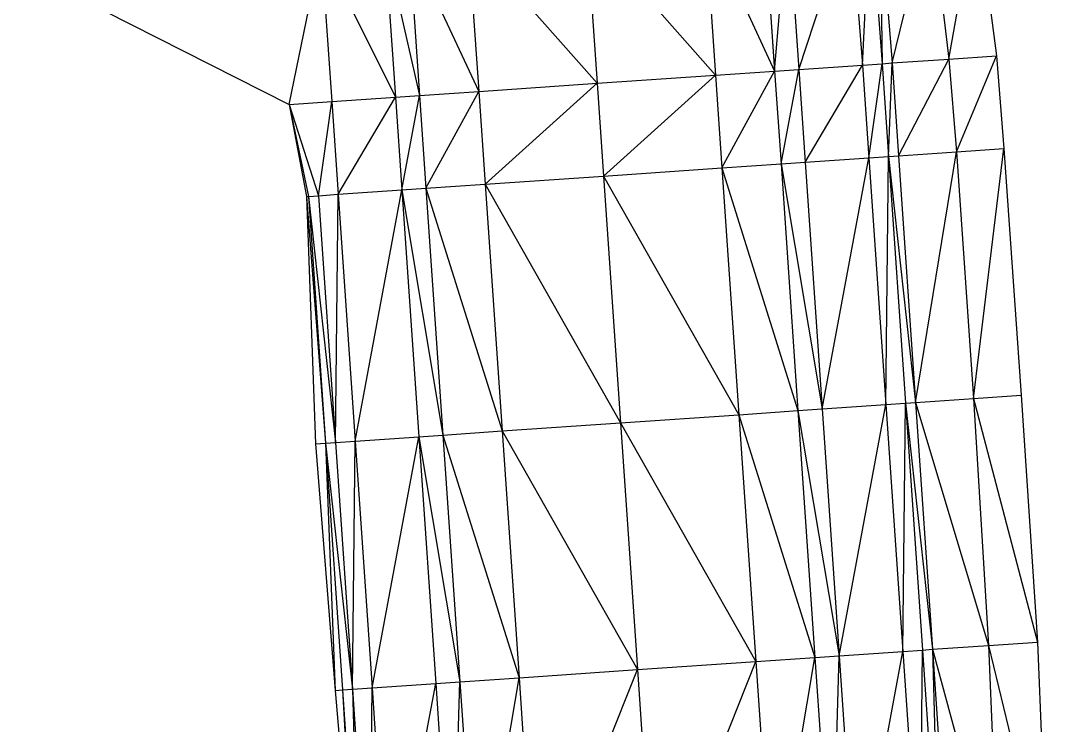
# Model space of a CAD drawing. Extents: x 2195426 to 2196998, y 328445 to 330532.
# Drawn here: x 2196043.3 to 2196147.2, y 328791.3 to 328862.6 of the extents above; entities that cross this region are included whole.
import ezdxf

# ---------------------------------------------------------------- set-up
doc = ezdxf.new("R2010")
doc.units = 0
doc.layers.add('LS-TIN-BOTTOM', color=1, linetype='CONTINUOUS')
doc.layers.add('LS-TIN-TOP', color=3, linetype='CONTINUOUS')

msp = doc.modelspace()

# ---------------------------------------------------------------- linework, layer by layer
at = {"layer": 'LS-TIN-BOTTOM'}
for p, q in [((2196131.4528, 328858.2733, 1198.6047), (2196135.3223, 328874.1833, 1204.6906)), ((2196135.3223, 328874.1833, 1204.6906), (2196137.207, 328858.6693, 1205.526)), ((2196137.207, 328858.6693, 1205.526), (2196140.0122, 328874.5061, 1207.5112)), ((2196140.0122, 328874.5061, 1207.5112), (2196142.0164, 328859.0002, 1208.4184)), ((2196118.506, 328873.0261, 1200.9281), (2196119.5775, 328857.4561, 1200.9673)), ((2196119.5775, 328857.4561, 1200.9673), (2196120.9154, 328873.1919, 1200.4499)), ((2196120.9154, 328873.1919, 1200.4499), (2196122.0224, 328857.6243, 1200.4821)), ((2196122.0224, 328857.6243, 1200.4821), (2196127.2585, 328873.6284, 1199.1911)), ((2196127.2585, 328873.6284, 1199.1911), (2196128.4599, 328858.0673, 1199.2047)), ((2196128.4599, 328858.0673, 1199.2047), (2196129.2538, 328873.7657, 1198.5911)), ((2196129.2538, 328873.7657, 1198.5911), (2196130.4552, 328858.2046, 1198.6047)), ((2196130.2514, 328873.8344, 1198.5911), (2196130.4552, 328858.2046, 1198.6047)), ((2196130.2514, 328873.8344, 1198.5911), (2196131.4528, 328858.2733, 1198.6047)), ((2196112.5202, 328872.6142, 1201.1276), (2196113.5917, 328857.0442, 1201.1835)), ((2196112.5202, 328872.6142, 1201.1276), (2196119.5775, 328857.4561, 1200.9673)), ((2196088.5768, 328870.9665, 1201.0945), (2196089.6483, 328855.3965, 1201.1835)), ((2196088.5768, 328870.9665, 1201.0945), (2196101.6199, 328856.2203, 1201.3275)), ((2196100.5484, 328871.7903, 1201.2385), (2196101.6199, 328856.2203, 1201.3275)), ((2196100.5484, 328871.7903, 1201.2385), (2196113.5917, 328857.0442, 1201.1835)), ((2196070.4822, 328854.0776, 1198.3431), (2196073.7086, 328869.9433, 1199.1156)), ((2196073.7086, 328869.9433, 1199.1156), (2196074.78, 328854.3733, 1199.2047)), ((2196073.7086, 328869.9433, 1199.1156), (2196081.2165, 328854.8163, 1200.4821)), ((2196080.145, 328870.3863, 1200.393), (2196081.2165, 328854.8163, 1200.4821)), ((2196080.145, 328870.3863, 1200.393), (2196083.6624, 328854.9846, 1200.9673)), ((2196082.591, 328870.5546, 1200.8783), (2196083.6624, 328854.9846, 1200.9673)), ((2196082.591, 328870.5546, 1200.8783), (2196089.6483, 328855.3965, 1201.1835)), ((2196043.3007, 328867.8508, 1193.0197), (2196070.4822, 328854.0776, 1198.3431)), ((2196131.4528, 328858.2733, 1198.6047), (2196137.207, 328858.6693, 1205.526)), ((2196132.0977, 328848.9023, 1198.6706), (2196137.207, 328858.6693, 1205.526)), ((2196137.207, 328858.6693, 1205.526), (2196142.0164, 328859.0002, 1208.4184)), ((2196137.207, 328858.6693, 1205.526), (2196137.9566, 328849.3055, 1205.7179)), ((2196137.9566, 328849.3055, 1205.7179), (2196142.0164, 328859.0002, 1208.4184)), ((2196142.0164, 328859.0002, 1208.4184), (2196142.7485, 328849.6352, 1208.5998)), ((2196113.5917, 328857.0442, 1201.1835), (2196119.5775, 328857.4561, 1200.9673)), ((2196114.2365, 328847.6732, 1201.2495), (2196119.5775, 328857.4561, 1200.9673)), ((2196119.5775, 328857.4561, 1200.9673), (2196122.0224, 328857.6243, 1200.4821)), ((2196119.5775, 328857.4561, 1200.9673), (2196120.2224, 328848.0851, 1201.0333)), ((2196120.2224, 328848.0851, 1201.0333), (2196122.0224, 328857.6243, 1200.4821)), ((2196122.0224, 328857.6243, 1200.4821), (2196128.4599, 328858.0673, 1199.2047)), ((2196122.0224, 328857.6243, 1200.4821), (2196122.6673, 328848.2533, 1200.5481)), ((2196122.6673, 328848.2533, 1200.5481), (2196128.4599, 328858.0673, 1199.2047)), ((2196128.4599, 328858.0673, 1199.2047), (2196130.4552, 328858.2046, 1198.6047)), ((2196128.4599, 328858.0673, 1199.2047), (2196129.1048, 328848.6963, 1199.2706)), ((2196129.1048, 328848.6963, 1199.2706), (2196130.4552, 328858.2046, 1198.6047)), ((2196130.4552, 328858.2046, 1198.6047), (2196131.4528, 328858.2733, 1198.6047)), ((2196130.4552, 328858.2046, 1198.6047), (2196131.1001, 328848.8336, 1198.6706)), ((2196131.1001, 328848.8336, 1198.6706), (2196131.4528, 328858.2733, 1198.6047)), ((2196131.4528, 328858.2733, 1198.6047), (2196132.0977, 328848.9023, 1198.6706)), ((2196101.6199, 328856.2203, 1201.3275), (2196113.5917, 328857.0442, 1201.1835)), ((2196102.2647, 328846.8493, 1201.3935), (2196113.5917, 328857.0442, 1201.1835)), ((2196113.5917, 328857.0442, 1201.1835), (2196114.2365, 328847.6732, 1201.2495)), ((2196083.6624, 328854.9846, 1200.9673), (2196089.6483, 328855.3965, 1201.1835)), ((2196084.3073, 328845.6136, 1201.0333), (2196089.6483, 328855.3965, 1201.1835)), ((2196089.6483, 328855.3965, 1201.1835), (2196101.6199, 328856.2203, 1201.3275)), ((2196089.6483, 328855.3965, 1201.1835), (2196090.2932, 328846.0255, 1201.2495)), ((2196090.2932, 328846.0255, 1201.2495), (2196101.6199, 328856.2203, 1201.3275)), ((2196101.6199, 328856.2203, 1201.3275), (2196102.2647, 328846.8493, 1201.3935)), ((2196070.4822, 328854.0776, 1198.3431), (2196074.78, 328854.3733, 1199.2047)), ((2196073.4296, 328844.865, 1198.6706), (2196074.78, 328854.3733, 1199.2047)), ((2196074.78, 328854.3733, 1199.2047), (2196081.2165, 328854.8163, 1200.4821)), ((2196074.78, 328854.3733, 1199.2047), (2196075.4249, 328845.0023, 1199.2706)), ((2196075.4249, 328845.0023, 1199.2706), (2196081.2165, 328854.8163, 1200.4821)), ((2196081.2165, 328854.8163, 1200.4821), (2196083.6624, 328854.9846, 1200.9673)), ((2196081.2165, 328854.8163, 1200.4821), (2196081.8614, 328845.4452, 1200.5481)), ((2196081.8614, 328845.4452, 1200.5481), (2196083.6624, 328854.9846, 1200.9673)), ((2196083.6624, 328854.9846, 1200.9673), (2196084.3073, 328845.6136, 1201.0333)), ((2196070.4822, 328854.0776, 1198.3431), (2196073.4296, 328844.865, 1198.6706)), ((2196070.4822, 328854.0776, 1198.3431), (2196072.2308, 328844.7825, 1198.7916)), ((2196070.4822, 328854.0776, 1198.3431), (2196072.432, 328844.7964, 1198.6706)), ((2196132.0977, 328848.9023, 1198.6706), (2196137.9566, 328849.3055, 1205.7179)), ((2196133.814, 328823.9613, 1198.8915), (2196137.9566, 328849.3055, 1205.7179)), ((2196137.9566, 328849.3055, 1205.7179), (2196142.7485, 328849.6352, 1208.5998)), ((2196137.9566, 328849.3055, 1205.7179), (2196139.706, 328824.3667, 1205.9786)), ((2196139.706, 328824.3667, 1205.9786), (2196142.7485, 328849.6352, 1208.5998)), ((2196142.7485, 328849.6352, 1208.5998), (2196144.5103, 328824.6974, 1208.868)), ((2196114.2365, 328847.6732, 1201.2495), (2196120.2224, 328848.0851, 1201.0333)), ((2196120.2224, 328848.0851, 1201.0333), (2196122.6673, 328848.2533, 1200.5481)), ((2196120.2224, 328848.0851, 1201.0333), (2196121.9387, 328823.1441, 1201.2542)), ((2196120.2224, 328848.0851, 1201.0333), (2196124.3836, 328823.3123, 1200.769)), ((2196122.6673, 328848.2533, 1200.5481), (2196129.1048, 328848.6963, 1199.2706)), ((2196122.6673, 328848.2533, 1200.5481), (2196124.3836, 328823.3123, 1200.769)), ((2196124.3836, 328823.3123, 1200.769), (2196129.1048, 328848.6963, 1199.2706)), ((2196129.1048, 328848.6963, 1199.2706), (2196131.1001, 328848.8336, 1198.6706)), ((2196129.1048, 328848.6963, 1199.2706), (2196130.8211, 328823.7553, 1199.4915)), ((2196130.8211, 328823.7553, 1199.4915), (2196131.1001, 328848.8336, 1198.6706)), ((2196131.1001, 328848.8336, 1198.6706), (2196132.0977, 328848.9023, 1198.6706)), ((2196131.1001, 328848.8336, 1198.6706), (2196132.8164, 328823.8926, 1198.8915)), ((2196131.1001, 328848.8336, 1198.6706), (2196133.814, 328823.9613, 1198.8915)), ((2196132.0977, 328848.9023, 1198.6706), (2196133.814, 328823.9613, 1198.8915)), ((2196102.2647, 328846.8493, 1201.3935), (2196114.2365, 328847.6732, 1201.2495)), ((2196114.2365, 328847.6732, 1201.2495), (2196115.9529, 328822.7322, 1201.4704)), ((2196114.2365, 328847.6732, 1201.2495), (2196121.9387, 328823.1441, 1201.2542)), ((2196084.3073, 328845.6136, 1201.0333), (2196090.2932, 328846.0255, 1201.2495)), ((2196090.2932, 328846.0255, 1201.2495), (2196102.2647, 328846.8493, 1201.3935)), ((2196090.2932, 328846.0255, 1201.2495), (2196092.0095, 328821.0845, 1201.4704)), ((2196090.2932, 328846.0255, 1201.2495), (2196103.9811, 328821.9083, 1201.6144)), ((2196102.2647, 328846.8493, 1201.3935), (2196103.9811, 328821.9083, 1201.6144)), ((2196102.2647, 328846.8493, 1201.3935), (2196115.9529, 328822.7322, 1201.4704)), ((2196073.4296, 328844.865, 1198.6706), (2196075.4249, 328845.0023, 1199.2706)), ((2196075.1459, 328819.924, 1198.8915), (2196075.4249, 328845.0023, 1199.2706)), ((2196075.4249, 328845.0023, 1199.2706), (2196081.8614, 328845.4452, 1200.5481)), ((2196075.4249, 328845.0023, 1199.2706), (2196077.1412, 328820.0613, 1199.4915)), ((2196077.1412, 328820.0613, 1199.4915), (2196081.8614, 328845.4452, 1200.5481)), ((2196081.8614, 328845.4452, 1200.5481), (2196084.3073, 328845.6136, 1201.0333)), ((2196081.8614, 328845.4452, 1200.5481), (2196083.5777, 328820.5042, 1200.769)), ((2196081.8614, 328845.4452, 1200.5481), (2196086.0236, 328820.6726, 1201.2542)), ((2196084.3073, 328845.6136, 1201.0333), (2196086.0236, 328820.6726, 1201.2542)), ((2196084.3073, 328845.6136, 1201.0333), (2196092.0095, 328821.0845, 1201.4704)), ((2196072.2308, 328844.7825, 1198.7916), (2196072.432, 328844.7964, 1198.6706)), ((2196072.2308, 328844.7825, 1198.7916), (2196074.1483, 328819.8553, 1198.8915)), ((2196072.2308, 328844.7825, 1198.7916), (2196073.1329, 328819.7855, 1199.5022)), ((2196072.432, 328844.7964, 1198.6706), (2196073.4296, 328844.865, 1198.6706)), ((2196072.432, 328844.7964, 1198.6706), (2196074.1483, 328819.8553, 1198.8915)), ((2196072.432, 328844.7964, 1198.6706), (2196075.1459, 328819.924, 1198.8915)), ((2196073.4296, 328844.865, 1198.6706), (2196075.1459, 328819.924, 1198.8915)), ((2196133.814, 328823.9613, 1198.8915), (2196139.706, 328824.3667, 1205.9786)), ((2196139.706, 328824.3667, 1205.9786), (2196144.5103, 328824.6974, 1208.868)), ((2196139.706, 328824.3667, 1205.9786), (2196141.2235, 328799.412, 1206.0263)), ((2196139.706, 328824.3667, 1205.9786), (2196146.1572, 328799.7516, 1208.9935)), ((2196144.5103, 328824.6974, 1208.868), (2196146.1572, 328799.7516, 1208.9935)), ((2196115.9529, 328822.7322, 1201.4704), (2196121.9387, 328823.1441, 1201.2542)), ((2196121.9387, 328823.1441, 1201.2542), (2196124.3836, 328823.3123, 1200.769)), ((2196121.9387, 328823.1441, 1201.2542), (2196123.655, 328798.2031, 1201.541)), ((2196121.9387, 328823.1441, 1201.2542), (2196126.0999, 328798.3713, 1201.0558)), ((2196124.3836, 328823.3123, 1200.769), (2196130.8211, 328823.7553, 1199.4915)), ((2196124.3836, 328823.3123, 1200.769), (2196126.0999, 328798.3713, 1201.0558)), ((2196126.0999, 328798.3713, 1201.0558), (2196130.8211, 328823.7553, 1199.4915)), ((2196130.8211, 328823.7553, 1199.4915), (2196132.8164, 328823.8926, 1198.8915)), ((2196130.8211, 328823.7553, 1199.4915), (2196132.5375, 328798.8143, 1199.7783)), ((2196132.5375, 328798.8143, 1199.7783), (2196132.8164, 328823.8926, 1198.8915)), ((2196132.8164, 328823.8926, 1198.8915), (2196133.814, 328823.9613, 1198.8915)), ((2196132.8164, 328823.8926, 1198.8915), (2196134.5327, 328798.9516, 1199.1783)), ((2196132.8164, 328823.8926, 1198.8915), (2196135.5304, 328799.0203, 1199.1783)), ((2196133.814, 328823.9613, 1198.8915), (2196135.5304, 328799.0203, 1199.1783)), ((2196133.814, 328823.9613, 1198.8915), (2196141.2235, 328799.412, 1206.0263)), ((2196103.9811, 328821.9083, 1201.6144), (2196115.9529, 328822.7322, 1201.4704)), ((2196115.9529, 328822.7322, 1201.4704), (2196117.6692, 328797.7911, 1201.7572)), ((2196115.9529, 328822.7322, 1201.4704), (2196123.655, 328798.2031, 1201.541)), ((2196086.0236, 328820.6726, 1201.2542), (2196092.0095, 328821.0845, 1201.4704)), ((2196092.0095, 328821.0845, 1201.4704), (2196103.9811, 328821.9083, 1201.6144)), ((2196092.0095, 328821.0845, 1201.4704), (2196093.7258, 328796.1435, 1201.7572)), ((2196092.0095, 328821.0845, 1201.4704), (2196105.6974, 328796.9673, 1201.9012)), ((2196103.9811, 328821.9083, 1201.6144), (2196105.6974, 328796.9673, 1201.9012)), ((2196103.9811, 328821.9083, 1201.6144), (2196117.6692, 328797.7911, 1201.7572)), ((2196075.1459, 328819.924, 1198.8915), (2196077.1412, 328820.0613, 1199.4915)), ((2196076.8623, 328794.983, 1199.1783), (2196077.1412, 328820.0613, 1199.4915)), ((2196077.1412, 328820.0613, 1199.4915), (2196083.5777, 328820.5042, 1200.769)), ((2196077.1412, 328820.0613, 1199.4915), (2196078.8576, 328795.1203, 1199.7783)), ((2196078.8576, 328795.1203, 1199.7783), (2196083.5777, 328820.5042, 1200.769)), ((2196083.5777, 328820.5042, 1200.769), (2196086.0236, 328820.6726, 1201.2542)), ((2196083.5777, 328820.5042, 1200.769), (2196085.294, 328795.5632, 1201.0558)), ((2196083.5777, 328820.5042, 1200.769), (2196087.74, 328795.7315, 1201.541)), ((2196086.0236, 328820.6726, 1201.2542), (2196087.74, 328795.7315, 1201.541)), ((2196086.0236, 328820.6726, 1201.2542), (2196093.7258, 328796.1435, 1201.7572)), ((2196073.1329, 328819.7855, 1199.5022), (2196074.1483, 328819.8553, 1198.8915)), ((2196073.1329, 328819.7855, 1199.5022), (2196075.1384, 328794.8644, 1199.6151)), ((2196074.1483, 328819.8553, 1198.8915), (2196075.1459, 328819.924, 1198.8915)), ((2196074.1483, 328819.8553, 1198.8915), (2196075.1384, 328794.8644, 1199.6151)), ((2196074.1483, 328819.8553, 1198.8915), (2196075.8646, 328794.9143, 1199.1783)), ((2196074.1483, 328819.8553, 1198.8915), (2196076.8623, 328794.983, 1199.1783)), ((2196075.1459, 328819.924, 1198.8915), (2196076.8623, 328794.983, 1199.1783)), ((2196135.5304, 328799.0203, 1199.1783), (2196141.2235, 328799.412, 1206.0263)), ((2196141.2235, 328799.412, 1206.0263), (2196146.1572, 328799.7516, 1208.9935)), ((2196141.2235, 328799.412, 1206.0263), (2196142.2379, 328774.4227, 1205.5347)), ((2196141.2235, 328799.412, 1206.0263), (2196147.1716, 328774.7622, 1208.5019)), ((2196146.1572, 328799.7516, 1208.9935), (2196147.1716, 328774.7622, 1208.5019)), ((2196117.6692, 328797.7911, 1201.7572), (2196123.655, 328798.2031, 1201.541)), ((2196119.3855, 328772.8501, 1202.1099), (2196123.655, 328798.2031, 1201.541)), ((2196123.655, 328798.2031, 1201.541), (2196126.0999, 328798.3713, 1201.0558)), ((2196123.655, 328798.2031, 1201.541), (2196125.3714, 328773.262, 1201.8937)), ((2196125.3714, 328773.262, 1201.8937), (2196126.0999, 328798.3713, 1201.0558)), ((2196126.0999, 328798.3713, 1201.0558), (2196132.5375, 328798.8143, 1199.7783)), ((2196126.0999, 328798.3713, 1201.0558), (2196127.8163, 328773.4303, 1201.4085)), ((2196127.8163, 328773.4303, 1201.4085), (2196132.5375, 328798.8143, 1199.7783)), ((2196132.5375, 328798.8143, 1199.7783), (2196134.5327, 328798.9516, 1199.1783)), ((2196132.5375, 328798.8143, 1199.7783), (2196134.2538, 328773.8733, 1200.131)), ((2196134.2538, 328773.8733, 1200.131), (2196134.5327, 328798.9516, 1199.1783)), ((2196134.5327, 328798.9516, 1199.1783), (2196135.5304, 328799.0203, 1199.1783)), ((2196134.5327, 328798.9516, 1199.1783), (2196136.2491, 328774.0106, 1199.531)), ((2196135.5304, 328799.0203, 1199.1783), (2196136.2491, 328774.0106, 1199.531)), ((2196135.5304, 328799.0203, 1199.1783), (2196142.2379, 328774.4227, 1205.5347)), ((2196135.5304, 328799.0203, 1199.1783), (2196137.2467, 328774.0793, 1199.531)), ((2196105.6974, 328796.9673, 1201.9012), (2196117.6692, 328797.7911, 1201.7572)), ((2196107.4137, 328772.0263, 1202.2539), (2196117.6692, 328797.7911, 1201.7572)), ((2196117.6692, 328797.7911, 1201.7572), (2196119.3855, 328772.8501, 1202.1099)), ((2196087.74, 328795.7315, 1201.541), (2196093.7258, 328796.1435, 1201.7572)), ((2196089.4563, 328770.7905, 1201.8937), (2196093.7258, 328796.1435, 1201.7572)), ((2196093.7258, 328796.1435, 1201.7572), (2196105.6974, 328796.9673, 1201.9012)), ((2196093.7258, 328796.1435, 1201.7572), (2196095.4422, 328771.2024, 1202.1099)), ((2196095.4422, 328771.2024, 1202.1099), (2196105.6974, 328796.9673, 1201.9012)), ((2196105.6974, 328796.9673, 1201.9012), (2196107.4137, 328772.0263, 1202.2539)), ((2196076.8623, 328794.983, 1199.1783), (2196078.8576, 328795.1203, 1199.7783)), ((2196078.5786, 328770.042, 1199.531), (2196078.8576, 328795.1203, 1199.7783)), ((2196078.8576, 328795.1203, 1199.7783), (2196085.294, 328795.5632, 1201.0558)), ((2196078.8576, 328795.1203, 1199.7783), (2196080.5739, 328770.1793, 1200.131)), ((2196080.5739, 328770.1793, 1200.131), (2196085.294, 328795.5632, 1201.0558)), ((2196085.294, 328795.5632, 1201.0558), (2196087.74, 328795.7315, 1201.541)), ((2196085.294, 328795.5632, 1201.0558), (2196087.0104, 328770.6222, 1201.4085)), ((2196087.0104, 328770.6222, 1201.4085), (2196087.74, 328795.7315, 1201.541)), ((2196087.74, 328795.7315, 1201.541), (2196089.4563, 328770.7905, 1201.8937)), ((2196075.1384, 328794.8644, 1199.6151), (2196075.8646, 328794.9143, 1199.1783)), ((2196075.1384, 328794.8644, 1199.6151), (2196077.2294, 328769.9491, 1199.7425)), ((2196075.8646, 328794.9143, 1199.1783), (2196076.8623, 328794.983, 1199.1783)), ((2196075.8646, 328794.9143, 1199.1783), (2196077.2294, 328769.9491, 1199.7425)), ((2196075.8646, 328794.9143, 1199.1783), (2196077.581, 328769.9733, 1199.531)), ((2196076.8623, 328794.983, 1199.1783), (2196077.581, 328769.9733, 1199.531)), ((2196076.8623, 328794.983, 1199.1783), (2196078.5786, 328770.042, 1199.531))]:
    msp.add_line(p, q, dxfattribs=at)
at = {"layer": 'LS-TIN-TOP'}
for p, q in [((2196131.452838, 328858.273298, 1203.831837), (2196135.322308, 328874.183326, 1213.975119)), ((2196135.322308, 328874.183326, 1213.975119), (2196137.206995, 328858.669275, 1215.367368)), ((2196137.206995, 328858.669275, 1215.367368), (2196140.012157, 328874.506061, 1218.676059)), ((2196140.012157, 328874.506061, 1218.676059), (2196142.01638, 328859.000236, 1220.188128)), ((2196118.506036, 328873.026102, 1207.704165), (2196119.577497, 328857.456089, 1207.769617)), ((2196119.577497, 328857.456089, 1207.769617), (2196120.915422, 328873.191906, 1206.907188)), ((2196120.915422, 328873.191906, 1206.907188), (2196122.022398, 328857.624336, 1206.960892)), ((2196122.022398, 328857.624336, 1206.960892), (2196127.25847, 328873.628407, 1204.809299)), ((2196127.25847, 328873.628407, 1204.809299), (2196128.459916, 328858.067338, 1204.831837)), ((2196128.459916, 328858.067338, 1204.831837), (2196129.253751, 328873.765714, 1203.809299)), ((2196129.253751, 328873.765714, 1203.809299), (2196130.455197, 328858.204645, 1203.831837)), ((2196130.251391, 328873.834367, 1203.809299), (2196130.455197, 328858.204645, 1203.831837)), ((2196130.251391, 328873.834367, 1203.809299), (2196131.452838, 328858.273298, 1203.831837)), ((2196112.520193, 328872.614182, 1208.036746), (2196113.591654, 328857.044169, 1208.129905)), ((2196112.520193, 328872.614182, 1208.036746), (2196119.577497, 328857.456089, 1207.769617)), ((2196088.576819, 328870.966502, 1207.981498), (2196089.64828, 328855.396489, 1208.129905)), ((2196088.576819, 328870.966502, 1207.981498), (2196101.619867, 328856.220322, 1208.369903)), ((2196100.548406, 328871.790335, 1208.221496), (2196101.619867, 328856.220322, 1208.369903)), ((2196100.548406, 328871.790335, 1208.221496), (2196113.591654, 328857.044169, 1208.129905)), ((2196070.482171, 328854.07756, 1203.395833), (2196073.708556, 328869.943332, 1204.683429)), ((2196073.708556, 328869.943332, 1204.683429), (2196074.780018, 328854.373319, 1204.831837)), ((2196073.708556, 328869.943332, 1204.683429), (2196081.216508, 328854.816251, 1206.960871)), ((2196080.145047, 328870.386264, 1206.812464), (2196081.216508, 328854.816251, 1206.960871)), ((2196080.145047, 328870.386264, 1206.812464), (2196083.662436, 328854.984569, 1207.769617)), ((2196082.590975, 328870.554582, 1207.62121), (2196083.662436, 328854.984569, 1207.769617)), ((2196082.590975, 328870.554582, 1207.62121), (2196089.64828, 328855.396489, 1208.129905)), ((2196043.300691, 328867.850794, 1194.523503), (2196070.482171, 328854.07756, 1203.395833)), ((2196131.452838, 328858.273298, 1203.831837), (2196137.206995, 328858.669275, 1215.367368)), ((2196132.09771, 328848.902297, 1203.941789), (2196137.206995, 328858.669275, 1215.367368)), ((2196137.206995, 328858.669275, 1215.367368), (2196142.01638, 328859.000236, 1220.188128)), ((2196137.206995, 328858.669275, 1215.367368), (2196137.956563, 328849.305479, 1215.687209)), ((2196137.956563, 328849.305479, 1215.687209), (2196142.01638, 328859.000236, 1220.188128)), ((2196142.01638, 328859.000236, 1220.188128), (2196142.748468, 328849.635237, 1220.490446)), ((2196113.591654, 328857.044169, 1208.129905), (2196119.577497, 328857.456089, 1207.769617)), ((2196114.236526, 328847.673168, 1208.239858), (2196119.577497, 328857.456089, 1207.769617)), ((2196119.577497, 328857.456089, 1207.769617), (2196122.022398, 328857.624336, 1206.960892)), ((2196119.577497, 328857.456089, 1207.769617), (2196120.222369, 328848.085088, 1207.879569)), ((2196120.222369, 328848.085088, 1207.879569), (2196122.022398, 328857.624336, 1206.960892)), ((2196122.022398, 328857.624336, 1206.960892), (2196128.459916, 328858.067338, 1204.831837)), ((2196122.022398, 328857.624336, 1206.960892), (2196122.66727, 328848.253335, 1207.070844)), ((2196122.66727, 328848.253335, 1207.070844), (2196128.459916, 328858.067338, 1204.831837)), ((2196128.459916, 328858.067338, 1204.831837), (2196130.455197, 328858.204645, 1203.831837)), ((2196128.459916, 328858.067338, 1204.831837), (2196129.104788, 328848.696337, 1204.941789)), ((2196129.104788, 328848.696337, 1204.941789), (2196130.455197, 328858.204645, 1203.831837)), ((2196130.455197, 328858.204645, 1203.831837), (2196131.452838, 328858.273298, 1203.831837)), ((2196130.455197, 328858.204645, 1203.831837), (2196131.100069, 328848.833644, 1203.941789)), ((2196131.100069, 328848.833644, 1203.941789), (2196131.452838, 328858.273298, 1203.831837)), ((2196131.452838, 328858.273298, 1203.831837), (2196132.09771, 328848.902297, 1203.941789)), ((2196101.619867, 328856.220322, 1208.369903), (2196113.591654, 328857.044169, 1208.129905)), ((2196102.264739, 328846.849321, 1208.479856), (2196113.591654, 328857.044169, 1208.129905)), ((2196113.591654, 328857.044169, 1208.129905), (2196114.236526, 328847.673168, 1208.239858)), ((2196083.662436, 328854.984569, 1207.769617), (2196089.64828, 328855.396489, 1208.129905)), ((2196084.307308, 328845.613568, 1207.879569), (2196089.64828, 328855.396489, 1208.129905)), ((2196089.64828, 328855.396489, 1208.129905), (2196101.619867, 328856.220322, 1208.369903)), ((2196089.64828, 328855.396489, 1208.129905), (2196090.293152, 328846.025488, 1208.239858)), ((2196090.293152, 328846.025488, 1208.239858), (2196101.619867, 328856.220322, 1208.369903)), ((2196101.619867, 328856.220322, 1208.369903), (2196102.264739, 328846.849321, 1208.479856)), ((2196070.482171, 328854.07756, 1203.395833), (2196074.780018, 328854.373319, 1204.831837)), ((2196073.429608, 328844.865011, 1203.941789), (2196074.780018, 328854.373319, 1204.831837)), ((2196074.780018, 328854.373319, 1204.831837), (2196081.216508, 328854.816251, 1206.960871)), ((2196074.780018, 328854.373319, 1204.831837), (2196075.42489, 328845.002318, 1204.941789)), ((2196075.42489, 328845.002318, 1204.941789), (2196081.216508, 328854.816251, 1206.960871)), ((2196081.216508, 328854.816251, 1206.960871), (2196083.662436, 328854.984569, 1207.769617)), ((2196081.216508, 328854.816251, 1206.960871), (2196081.86138, 328845.44525, 1207.070823)), ((2196081.86138, 328845.44525, 1207.070823), (2196083.662436, 328854.984569, 1207.769617)), ((2196083.662436, 328854.984569, 1207.769617), (2196084.307308, 328845.613568, 1207.879569)), ((2196070.482171, 328854.07756, 1203.395833), (2196073.429608, 328844.865011, 1203.941789)), ((2196070.482171, 328854.07756, 1203.395833), (2196072.230792, 328844.782514, 1204.14344)), ((2196070.482171, 328854.07756, 1203.395833), (2196072.431968, 328844.796358, 1203.941789)), ((2196132.09771, 328848.902297, 1203.941789), (2196137.956563, 328849.305479, 1215.687209)), ((2196133.814043, 328823.961283, 1204.309969), (2196137.956563, 328849.305479, 1215.687209)), ((2196137.956563, 328849.305479, 1215.687209), (2196142.748468, 328849.635237, 1220.490446)), ((2196137.956563, 328849.305479, 1215.687209), (2196139.705997, 328824.366742, 1216.121747)), ((2196139.705997, 328824.366742, 1216.121747), (2196142.748468, 328849.635237, 1220.490446)), ((2196142.748468, 328849.635237, 1220.490446), (2196144.510305, 328824.697354, 1220.937417)), ((2196114.236526, 328847.673168, 1208.239858), (2196120.222369, 328848.085088, 1207.879569)), ((2196120.222369, 328848.085088, 1207.879569), (2196122.66727, 328848.253335, 1207.070844)), ((2196120.222369, 328848.085088, 1207.879569), (2196121.938702, 328823.144073, 1208.247749)), ((2196120.222369, 328848.085088, 1207.879569), (2196124.383603, 328823.312321, 1207.439024)), ((2196122.66727, 328848.253335, 1207.070844), (2196129.104788, 328848.696337, 1204.941789)), ((2196122.66727, 328848.253335, 1207.070844), (2196124.383603, 328823.312321, 1207.439024)), ((2196124.383603, 328823.312321, 1207.439024), (2196129.104788, 328848.696337, 1204.941789)), ((2196129.104788, 328848.696337, 1204.941789), (2196131.100069, 328848.833644, 1203.941789)), ((2196129.104788, 328848.696337, 1204.941789), (2196130.821121, 328823.755323, 1205.309969)), ((2196130.821121, 328823.755323, 1205.309969), (2196131.100069, 328848.833644, 1203.941789)), ((2196131.100069, 328848.833644, 1203.941789), (2196132.09771, 328848.902297, 1203.941789)), ((2196131.100069, 328848.833644, 1203.941789), (2196132.816402, 328823.89263, 1204.309969)), ((2196131.100069, 328848.833644, 1203.941789), (2196133.814043, 328823.961283, 1204.309969)), ((2196132.09771, 328848.902297, 1203.941789), (2196133.814043, 328823.961283, 1204.309969)), ((2196102.264739, 328846.849321, 1208.479856), (2196114.236526, 328847.673168, 1208.239858)), ((2196114.236526, 328847.673168, 1208.239858), (2196115.952859, 328822.732153, 1208.608037)), ((2196114.236526, 328847.673168, 1208.239858), (2196121.938702, 328823.144073, 1208.247749)), ((2196084.307308, 328845.613568, 1207.879569), (2196090.293152, 328846.025488, 1208.239858)), ((2196090.293152, 328846.025488, 1208.239858), (2196102.264739, 328846.849321, 1208.479856)), ((2196090.293152, 328846.025488, 1208.239858), (2196092.009485, 328821.084473, 1208.608037)), ((2196090.293152, 328846.025488, 1208.239858), (2196103.981072, 328821.908306, 1208.848035)), ((2196102.264739, 328846.849321, 1208.479856), (2196103.981072, 328821.908306, 1208.848035)), ((2196102.264739, 328846.849321, 1208.479856), (2196115.952859, 328822.732153, 1208.608037)), ((2196073.429608, 328844.865011, 1203.941789), (2196075.42489, 328845.002318, 1204.941789)), ((2196075.145942, 328819.923997, 1204.309969), (2196075.42489, 328845.002318, 1204.941789)), ((2196075.42489, 328845.002318, 1204.941789), (2196081.86138, 328845.44525, 1207.070823)), ((2196075.42489, 328845.002318, 1204.941789), (2196077.141223, 328820.061304, 1205.309969)), ((2196077.141223, 328820.061304, 1205.309969), (2196081.86138, 328845.44525, 1207.070823)), ((2196081.86138, 328845.44525, 1207.070823), (2196084.307308, 328845.613568, 1207.879569)), ((2196081.86138, 328845.44525, 1207.070823), (2196083.577713, 328820.504235, 1207.439003)), ((2196081.86138, 328845.44525, 1207.070823), (2196086.023642, 328820.672553, 1208.247749)), ((2196084.307308, 328845.613568, 1207.879569), (2196086.023642, 328820.672553, 1208.247749)), ((2196084.307308, 328845.613568, 1207.879569), (2196092.009485, 328821.084473, 1208.608037)), ((2196072.230792, 328844.782514, 1204.14344), (2196072.431968, 328844.796358, 1203.941789)), ((2196072.230792, 328844.782514, 1204.14344), (2196074.148301, 328819.855344, 1204.309969)), ((2196072.230792, 328844.782514, 1204.14344), (2196073.132865, 328819.785466, 1205.327807)), ((2196072.431968, 328844.796358, 1203.941789), (2196073.429608, 328844.865011, 1203.941789)), ((2196072.431968, 328844.796358, 1203.941789), (2196074.148301, 328819.855344, 1204.309969)), ((2196072.431968, 328844.796358, 1203.941789), (2196075.145942, 328819.923997, 1204.309969)), ((2196073.429608, 328844.865011, 1203.941789), (2196075.145942, 328819.923997, 1204.309969)), ((2196133.814043, 328823.961283, 1204.309969), (2196139.705997, 328824.366742, 1216.121747)), ((2196139.705997, 328824.366742, 1216.121747), (2196144.510305, 328824.697354, 1220.937417)), ((2196139.705997, 328824.366742, 1216.121747), (2196141.223543, 328799.412048, 1216.201231)), ((2196139.705997, 328824.366742, 1216.121747), (2196146.157215, 328799.751562, 1221.146571)), ((2196144.510305, 328824.697354, 1220.937417), (2196146.157215, 328799.751562, 1221.146571)), ((2196115.952859, 328822.732153, 1208.608037), (2196121.938702, 328823.144073, 1208.247749)), ((2196121.938702, 328823.144073, 1208.247749), (2196124.383603, 328823.312321, 1207.439024)), ((2196121.938702, 328823.144073, 1208.247749), (2196123.655036, 328798.203059, 1208.725749)), ((2196121.938702, 328823.144073, 1208.247749), (2196126.099937, 328798.371306, 1207.917024)), ((2196124.383603, 328823.312321, 1207.439024), (2196130.821121, 328823.755323, 1205.309969)), ((2196124.383603, 328823.312321, 1207.439024), (2196126.099937, 328798.371306, 1207.917024)), ((2196126.099937, 328798.371306, 1207.917024), (2196130.821121, 328823.755323, 1205.309969)), ((2196130.821121, 328823.755323, 1205.309969), (2196132.816402, 328823.89263, 1204.309969)), ((2196130.821121, 328823.755323, 1205.309969), (2196132.537454, 328798.814309, 1205.787969)), ((2196132.537454, 328798.814309, 1205.787969), (2196132.816402, 328823.89263, 1204.309969)), ((2196132.816402, 328823.89263, 1204.309969), (2196133.814043, 328823.961283, 1204.309969)), ((2196132.816402, 328823.89263, 1204.309969), (2196134.532736, 328798.951615, 1204.787969)), ((2196132.816402, 328823.89263, 1204.309969), (2196135.530376, 328799.020269, 1204.787969)), ((2196133.814043, 328823.961283, 1204.309969), (2196135.530376, 328799.020269, 1204.787969)), ((2196133.814043, 328823.961283, 1204.309969), (2196141.223543, 328799.412048, 1216.201231)), ((2196103.981072, 328821.908306, 1208.848035), (2196115.952859, 328822.732153, 1208.608037)), ((2196115.952859, 328822.732153, 1208.608037), (2196117.669192, 328797.791139, 1209.086038)), ((2196115.952859, 328822.732153, 1208.608037), (2196123.655036, 328798.203059, 1208.725749)), ((2196086.023642, 328820.672553, 1208.247749), (2196092.009485, 328821.084473, 1208.608037)), ((2196092.009485, 328821.084473, 1208.608037), (2196103.981072, 328821.908306, 1208.848035)), ((2196092.009485, 328821.084473, 1208.608037), (2196093.725818, 328796.143459, 1209.086038)), ((2196092.009485, 328821.084473, 1208.608037), (2196105.697405, 328796.967292, 1209.326036)), ((2196103.981072, 328821.908306, 1208.848035), (2196105.697405, 328796.967292, 1209.326036)), ((2196103.981072, 328821.908306, 1208.848035), (2196117.669192, 328797.791139, 1209.086038)), ((2196075.145942, 328819.923997, 1204.309969), (2196077.141223, 328820.061304, 1205.309969)), ((2196076.862275, 328794.982983, 1204.787969), (2196077.141223, 328820.061304, 1205.309969)), ((2196077.141223, 328820.061304, 1205.309969), (2196083.577713, 328820.504235, 1207.439003)), ((2196077.141223, 328820.061304, 1205.309969), (2196078.857556, 328795.120289, 1205.787969)), ((2196078.857556, 328795.120289, 1205.787969), (2196083.577713, 328820.504235, 1207.439003)), ((2196083.577713, 328820.504235, 1207.439003), (2196086.023642, 328820.672553, 1208.247749)), ((2196083.577713, 328820.504235, 1207.439003), (2196085.294047, 328795.563221, 1207.917003)), ((2196083.577713, 328820.504235, 1207.439003), (2196087.739975, 328795.731539, 1208.725749)), ((2196086.023642, 328820.672553, 1208.247749), (2196087.739975, 328795.731539, 1208.725749)), ((2196086.023642, 328820.672553, 1208.247749), (2196093.725818, 328796.143459, 1209.086038)), ((2196073.132865, 328819.785466, 1205.327807), (2196074.148301, 328819.855344, 1204.309969)), ((2196073.132865, 328819.785466, 1205.327807), (2196075.138382, 328794.864352, 1205.515939)), ((2196074.148301, 328819.855344, 1204.309969), (2196075.145942, 328819.923997, 1204.309969)), ((2196074.148301, 328819.855344, 1204.309969), (2196075.138382, 328794.864352, 1205.515939)), ((2196074.148301, 328819.855344, 1204.309969), (2196075.864634, 328794.914329, 1204.787969)), ((2196074.148301, 328819.855344, 1204.309969), (2196076.862275, 328794.982983, 1204.787969)), ((2196075.145942, 328819.923997, 1204.309969), (2196076.862275, 328794.982983, 1204.787969)), ((2196135.530376, 328799.020269, 1204.787969), (2196141.223543, 328799.412048, 1216.201231)), ((2196141.223543, 328799.412048, 1216.201231), (2196146.157215, 328799.751562, 1221.146571)), ((2196141.223543, 328799.412048, 1216.201231), (2196142.237929, 328774.422728, 1215.381837)), ((2196141.223543, 328799.412048, 1216.201231), (2196147.171601, 328774.762242, 1220.327177)), ((2196146.157215, 328799.751562, 1221.146571), (2196147.171601, 328774.762242, 1220.327177)), ((2196117.669192, 328797.791139, 1209.086038), (2196123.655036, 328798.203059, 1208.725749)), ((2196119.385525, 328772.850124, 1209.673858), (2196123.655036, 328798.203059, 1208.725749)), ((2196123.655036, 328798.203059, 1208.725749), (2196126.099937, 328798.371306, 1207.917024)), ((2196123.655036, 328798.203059, 1208.725749), (2196125.371369, 328773.262044, 1209.313569)), ((2196125.371369, 328773.262044, 1209.313569), (2196126.099937, 328798.371306, 1207.917024)), ((2196126.099937, 328798.371306, 1207.917024), (2196132.537454, 328798.814309, 1205.787969)), ((2196126.099937, 328798.371306, 1207.917024), (2196127.81627, 328773.430292, 1208.504844)), ((2196127.81627, 328773.430292, 1208.504844), (2196132.537454, 328798.814309, 1205.787969)), ((2196132.537454, 328798.814309, 1205.787969), (2196134.532736, 328798.951615, 1204.787969)), ((2196132.537454, 328798.814309, 1205.787969), (2196134.253788, 328773.873294, 1206.375789)), ((2196134.253788, 328773.873294, 1206.375789), (2196134.532736, 328798.951615, 1204.787969)), ((2196134.532736, 328798.951615, 1204.787969), (2196135.530376, 328799.020269, 1204.787969)), ((2196134.532736, 328798.951615, 1204.787969), (2196136.249069, 328774.010601, 1205.375789)), ((2196135.530376, 328799.020269, 1204.787969), (2196136.249069, 328774.010601, 1205.375789)), ((2196135.530376, 328799.020269, 1204.787969), (2196142.237929, 328774.422728, 1215.381837)), ((2196135.530376, 328799.020269, 1204.787969), (2196137.246709, 328774.079254, 1205.375789)), ((2196105.697405, 328796.967292, 1209.326036), (2196117.669192, 328797.791139, 1209.086038)), ((2196107.413739, 328772.026278, 1209.913856), (2196117.669192, 328797.791139, 1209.086038)), ((2196117.669192, 328797.791139, 1209.086038), (2196119.385525, 328772.850124, 1209.673858)), ((2196087.739975, 328795.731539, 1208.725749), (2196093.725818, 328796.143459, 1209.086038)), ((2196089.456308, 328770.790525, 1209.313569), (2196093.725818, 328796.143459, 1209.086038)), ((2196093.725818, 328796.143459, 1209.086038), (2196105.697405, 328796.967292, 1209.326036)), ((2196093.725818, 328796.143459, 1209.086038), (2196095.442151, 328771.202445, 1209.673858)), ((2196095.442151, 328771.202445, 1209.673858), (2196105.697405, 328796.967292, 1209.326036)), ((2196105.697405, 328796.967292, 1209.326036), (2196107.413739, 328772.026278, 1209.913856)), ((2196076.862275, 328794.982983, 1204.787969), (2196078.857556, 328795.120289, 1205.787969)), ((2196078.578608, 328770.041968, 1205.375789), (2196078.857556, 328795.120289, 1205.787969)), ((2196078.857556, 328795.120289, 1205.787969), (2196085.294047, 328795.563221, 1207.917003)), ((2196078.857556, 328795.120289, 1205.787969), (2196080.573889, 328770.179275, 1206.375789)), ((2196080.573889, 328770.179275, 1206.375789), (2196085.294047, 328795.563221, 1207.917003)), ((2196085.294047, 328795.563221, 1207.917003), (2196087.739975, 328795.731539, 1208.725749)), ((2196085.294047, 328795.563221, 1207.917003), (2196087.01038, 328770.622206, 1208.504823)), ((2196087.01038, 328770.622206, 1208.504823), (2196087.739975, 328795.731539, 1208.725749)), ((2196087.739975, 328795.731539, 1208.725749), (2196089.456308, 328770.790525, 1209.313569)), ((2196075.138382, 328794.864352, 1205.515939), (2196075.864634, 328794.914329, 1204.787969)), ((2196075.138382, 328794.864352, 1205.515939), (2196077.229392, 328769.949121, 1205.728196)), ((2196075.864634, 328794.914329, 1204.787969), (2196076.862275, 328794.982983, 1204.787969)), ((2196075.864634, 328794.914329, 1204.787969), (2196077.229392, 328769.949121, 1205.728196)), ((2196075.864634, 328794.914329, 1204.787969), (2196077.580967, 328769.973315, 1205.375789)), ((2196076.862275, 328794.982983, 1204.787969), (2196077.580967, 328769.973315, 1205.375789)), ((2196076.862275, 328794.982983, 1204.787969), (2196078.578608, 328770.041968, 1205.375789))]:
    msp.add_line(p, q, dxfattribs=at)

doc.saveas('drawing.dxf')
